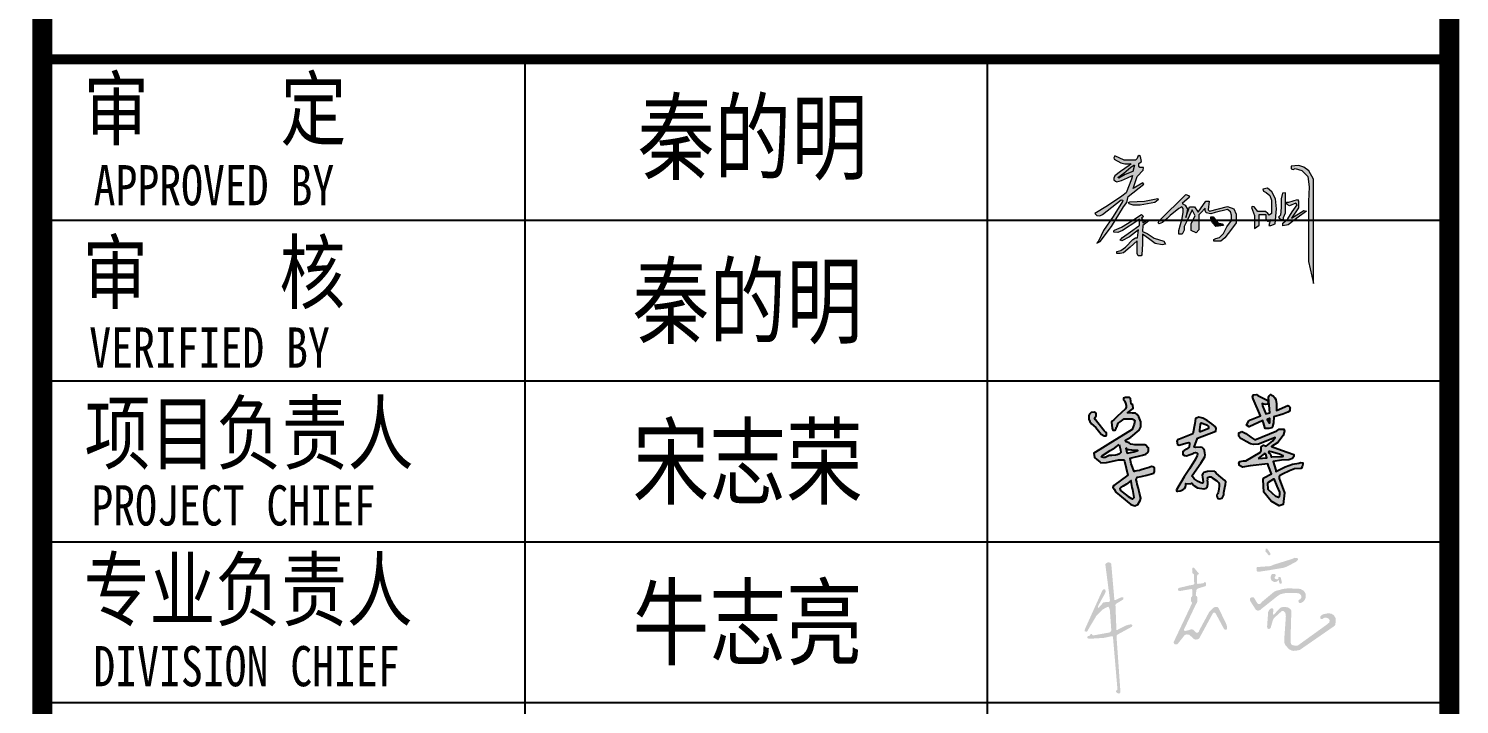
# Model space of a CAD drawing. Extents: x 1051052 to 1482120, y -981644 to -673261.
# Drawn here: x 1218039 to 1225157, y -858039 to -854675 of the extents above; entities that cross this region are included whole.
import ezdxf

# ---------------------------------------------------------------- set-up
doc = ezdxf.new("R2010")
doc.units = 0
doc.header["$LTSCALE"] = 1000
doc.header["$MEASUREMENT"] = 0
for name, color, linetype in [('Q', 7, 'Continuous'), ('TK', 142, 'Continuous'), ('填充', 8, 'Continuous')]:
    doc.layers.add(name, color=color, linetype=linetype)
doc.styles.add('HYZT1', font='', dxfattribs={"width": 0.8})
doc.styles.get('HYZT1').set_extended_font_data('SimSun')

# ---------------------------------------------------------------- blocks, each defined once
blk = doc.blocks.new('A$C05385F37')
at = {"layer": 'TK'}
for p, q in [((-8000, -26600), (-1000, -26600)), ((-1000, -26600), (-8000, -26600)), ((-8000, -26600), (-1000, -26600)), ((-8000, -26600), (-2830.4, -26600)), ((-8000, -26600), (-1000, -26600)), ((-8000, -26600), (-1000, -26600)), ((-8000, -26600), (-1000, -26600)), ((-5599.5, -26600), (-5599.5, -31400)), ((-3299.9, -26600), (-3299.9, -31400)), ((-8000, -27400), (-1000, -27400)), ((-8000, -28200), (-1000, -28200)), ((-8000, -29000), (-1000, -29000)), ((-8000, -29800), (-1000, -29800))]:
    blk.add_line(p, q, dxfattribs=at)
for points, const_width in [([(-8000, -1000), (-8000, -41000)], 100), ([(-8000, -26600), (-1000, -26600)], 50), ([(-1000, -26600), (-8000, -26600)], 50), ([(-1000, -26600), (-7944, -26600)], 50)]:
    blk.add_lwpolyline(points, dxfattribs=dict(at, const_width=const_width))
at = {"layer": 'TK', "style": 'HYZT1', "width": 0.8}
for s, height, p in [('审    定  ', 300, (-7795.8, -26996.1)), ('APPROVED BY', 200, (-7745.3, -27325.7)), ('审    核  ', 300, (-7801, -27809.8)), ('VERIFIED BY', 200, (-7767.1, -28133.9)), ('项目负责人', 300, (-7790.3, -28609)), ('PROJECT CHIEF', 200, (-7756.5, -28919.3)), ('专业负责人', 300, (-7794.5, -29388.2)), ('DIVISION CHIEF', 200, (-7746.4, -29719.4))]:
    blk.add_text(s, height=height, dxfattribs=at).set_placement(p)
blk = doc.blocks.new('dfrdede')
at = {"layer": 'TK', "linetype": 'Continuous', "lineweight": 13, "ltscale": 1.84506}
for points in [[(863.4, 231.6), (871.4, 227.2), (876.1, 226), (884, 226), (881.4, 224.2), (871.1, 217), (864.2, 211.8), (863.2, 208.7), (862.9, 206.8), (864.9, 205.4), (866.6, 204.6), (872.4, 205.9), (879.6, 209.1), (885.5, 212.1), (884.3, 207.8), (877.8, 191.3), (872.7, 187.2), (855.4, 175.8), (840.3, 166.5), (842.8, 163.9), (846.3, 163.5), (849.3, 165.3), (871.9, 183), (874, 182.5), (873.5, 180.7), (862.3, 162.9), (850.8, 145.9), (845, 134.2), (842.5, 130.9), (846.6, 133), (860.2, 150.8), (874.7, 174.4), (878.6, 179.8), (880.2, 186.9), (898.9, 201.5), (897.8, 203.2), (886.3, 196.5), (890.9, 210.8), (898.2, 218.3), (898.6, 221.6), (894.3, 221.6), (893.1, 223.2), (893.1, 226.4), (896.1, 228.7), (895, 234.9), (893.3, 235.9), (892, 235), (890.9, 232.3), (888.9, 230.4), (875.5, 230.4), (864.4, 235.6), (862.9, 233.1)], [(1078, 219.1), (1080.7, 220.6), (1088.6, 218.2), (1095.6, 210.9), (1097.4, 198.4), (1096.6, 180.8), (1096.6, 134.1), (1096.6, 109), (1102.5, 82.5), (1102.5, 141.5), (1102.5, 207.7), (1096.9, 217.7), (1091, 221.9), (1085.1, 224.2), (1080, 223.8), (1075.6, 223.4), (1075.6, 219.9)], [(917.4, 157.6), (949.3, 189.3), (952.7, 188.2), (953.9, 186), (945.2, 178.4), (948.7, 176.6), (951.6, 171.7), (949.4, 161.8), (954, 174.3), (959.7, 174.3), (964.1, 168), (973.5, 181.2), (977.5, 181.2), (976.4, 170.7), (978, 169.3), (999.6, 174.9), (1007.2, 171.9), (1009.9, 165.7), (1009.9, 155.1), (1004.3, 147.7), (996.2, 137.2), (991.6, 133.3), (983.2, 133.3), (983.2, 135.3), (985.4, 136.3), (989.7, 137.6), (994.7, 142.4), (998.5, 150.6), (1004.4, 158.1), (1004.4, 164.4), (1003.1, 168.4), (999.5, 171.1), (984.6, 167.8), (979.3, 165.9), (973.7, 167.2), (972.5, 170), (972.5, 173), (967.5, 167.1), (965, 164.8), (965, 154.5), (965, 146.9), (961.8, 143.3), (955.8, 145.9), (955.8, 154.4), (960.5, 163.8), (957.1, 170.7), (950.7, 157.1), (947.4, 150.8), (947.4, 146.3), (945.1, 141.5), (940.9, 141.5), (940.9, 145.9), (945.1, 160.6), (946.4, 168.1), (946.4, 172.6), (944.5, 174.3), (940.9, 172.4), (930.6, 163.9), (927, 160.3), (921.3, 155.7), (917.6, 154.2), (916.2, 155.4)], [(1028.3, 173.5), (1031.9, 164.2), (1031.9, 156.2), (1031.9, 151.2), (1031.9, 148.5), (1037.4, 152.4), (1037.4, 160.2), (1037.4, 165.2), (1045.6, 165.2), (1045.6, 159.6), (1047.8, 156.8), (1051.2, 159.4), (1049.2, 152), (1051.4, 152), (1056.8, 154.2), (1058.4, 172.1), (1057, 184.1), (1052.6, 192.5), (1047.4, 196.9), (1042, 195.5), (1042.6, 193.3), (1045.9, 191.6), (1050.2, 187.9), (1052.3, 182.6), (1052.3, 166.5), (1049.3, 164.4), (1047.7, 166.5), (1045.1, 168.8), (1035.7, 168.8), (1031.3, 174.3), (1029.1, 174.9)], [(1065.4, 191), (1063.9, 183.9), (1063.9, 173.7), (1062.9, 164.5), (1060.6, 161.9), (1062.6, 159.2), (1066.7, 159.2), (1066.7, 161.7), (1068.8, 167.3), (1068.8, 191.2)], [(882.3, 180.3), (900, 181.4), (915.9, 184.6), (916.3, 182.7), (912.3, 179.6), (894.7, 176.3), (886.2, 176.3), (881.6, 177.9), (880.6, 179.6)], [(882.3, 180.3), (900, 181.4), (915.9, 184.6), (916.3, 182.7), (912.3, 179.6), (894.7, 176.3), (886.2, 176.3), (881.6, 177.9), (880.6, 179.6)], [(1073, 179.9), (1083.2, 183.3), (1084.7, 181.3), (1084.7, 179.2), (1084.7, 173.3), (1076, 160.7), (1090.9, 170.1), (1094.3, 169.2), (1085.6, 163.2), (1072, 152.7), (1065.8, 151.5), (1065.8, 154.9), (1071.7, 160), (1077.1, 168.6), (1082.8, 176.8), (1081.5, 179), (1073.6, 175.6), (1071, 177.3), (1070.2, 180)], [(863.9, 146.6), (872.3, 149.9), (884.5, 157.7), (896.3, 165.4), (898.8, 162.8), (896.1, 161), (897.8, 158.6), (897.8, 155.3), (903.3, 159), (904.9, 157.6), (897.8, 152), (897.4, 144.9), (903.2, 142.4), (911.5, 136.7), (923, 133.1), (924.9, 129.8), (921.2, 128.9), (912.7, 130.6), (904.6, 136.4), (899.1, 140.6), (897.5, 141.6), (897.5, 129.9), (896.8, 116.7), (895.7, 115.6), (892.2, 115.8), (891.1, 118.3), (891.1, 133.5), (882.7, 126.1), (874.8, 119.3), (870.6, 118.5), (866.6, 118.5), (866.6, 120.8), (871.6, 122.2), (877.1, 126.1), (885.8, 135.3), (888.9, 137.3), (891.6, 137.3), (892.5, 146.9), (882, 138.3), (872.7, 133.8), (870.5, 134.5), (873.6, 137.8), (883.1, 144.3), (892.9, 151.7), (894, 152.6), (894, 159.5), (890.5, 157.3), (873.3, 146.1), (867.9, 143.5), (863.2, 143.9), (863.2, 145.8)], [(982.2, 162.4), (988, 155.1), (993.2, 154), (994.5, 151.9), (985.3, 151), (981.5, 155.3), (979.4, 160.3), (979.4, 162.4)]]:
    blk.add_hatch(color=256, dxfattribs=at).paths.add_polyline_path(points)
at = {"layer": 'TK', "linetype": 'Continuous', "lineweight": 13, "ltscale": 1.69883e-06}
blk.add_lwpolyline([(863.4, 231.6), (871.4, 227.2), (876.1, 226), (884, 226), (881.4, 224.2), (871.1, 217), (864.2, 211.8), (863.2, 208.7), (862.9, 206.8), (864.9, 205.4), (866.6, 204.6), (872.4, 205.9), (879.6, 209.1), (885.5, 212.1), (884.3, 207.8), (877.8, 191.3), (872.7, 187.2), (855.4, 175.8), (840.3, 166.5), (842.8, 163.9), (846.3, 163.5), (849.3, 165.3), (871.9, 183), (874, 182.5), (873.5, 180.7), (862.3, 162.9), (850.8, 145.9), (845, 134.2), (842.5, 130.9), (846.6, 133), (860.2, 150.8), (874.7, 174.4), (878.6, 179.8), (880.2, 186.9), (898.9, 201.5), (897.8, 203.2), (886.3, 196.5), (890.9, 210.8), (898.2, 218.3), (898.6, 221.6), (894.3, 221.6), (893.1, 223.2), (893.1, 226.4), (896.1, 228.7), (895, 234.9), (893.3, 235.9), (892, 235), (890.9, 232.3), (888.9, 230.4), (875.5, 230.4), (864.4, 235.6), (862.9, 233.1), (863.4, 231.6)], dxfattribs=at)
at = {"layer": 'TK', "linetype": 'Continuous', "lineweight": 13, "ltscale": 0.439212}
blk.add_lwpolyline([(888, 224.4), (885.8, 216.9), (876.5, 213.2), (868.9, 208.9), (867.8, 209.8), (874.9, 215), (883.3, 222.2), (886.9, 224.5)], dxfattribs=at)
at = {"layer": 'TK', "linetype": 'Continuous', "lineweight": 13, "ltscale": 0.075311}
blk.add_lwpolyline([(886.9, 224.5), (888, 224.4)], dxfattribs=at)
at = {"layer": 'TK', "linetype": 'Continuous', "lineweight": 13, "ltscale": 0.409809}
blk.add_lwpolyline([(1078, 219.1), (1080.7, 220.6), (1088.6, 218.2), (1095.6, 210.9), (1097.4, 198.4), (1096.6, 180.8), (1096.6, 134.1), (1096.6, 109), (1102.5, 82.5), (1102.5, 141.5), (1102.5, 207.7), (1096.9, 217.7), (1091, 221.9), (1085.1, 224.2), (1080, 223.8), (1075.6, 223.4), (1075.6, 219.9), (1078, 219.1)], dxfattribs=at)
at = {"layer": 'TK', "linetype": 'Continuous', "lineweight": 13, "ltscale": 0.247549}
blk.add_lwpolyline([(917.4, 157.6), (949.3, 189.3), (952.7, 188.2), (953.9, 186), (945.2, 178.4), (948.7, 176.6), (951.6, 171.7), (949.4, 161.8), (954, 174.3), (959.7, 174.3), (964.1, 168), (973.5, 181.2), (977.5, 181.2), (976.4, 170.7), (978, 169.3), (999.6, 174.9), (1007.2, 171.9), (1009.9, 165.7), (1009.9, 155.1), (1004.3, 147.7), (996.2, 137.2), (991.6, 133.3), (983.2, 133.3), (983.2, 135.3), (985.4, 136.3), (989.7, 137.6), (994.7, 142.4), (998.5, 150.6), (1004.4, 158.1), (1004.4, 164.4), (1003.1, 168.4), (999.5, 171.1), (984.6, 167.8), (979.3, 165.9), (973.7, 167.2), (972.5, 170), (972.5, 173), (967.5, 167.1), (965, 164.8), (965, 154.5), (965, 146.9), (961.8, 143.3), (955.8, 145.9), (955.8, 154.4), (960.5, 163.8), (957.1, 170.7), (950.7, 157.1), (947.4, 150.8), (947.4, 146.3), (945.1, 141.5), (940.9, 141.5), (940.9, 145.9), (945.1, 160.6), (946.4, 168.1), (946.4, 172.6), (944.5, 174.3), (940.9, 172.4), (930.6, 163.9), (927, 160.3), (921.3, 155.7), (917.6, 154.2), (916.2, 155.4), (917.4, 157.6)], dxfattribs=at)
at = {"layer": 'TK', "linetype": 'Continuous', "lineweight": 13, "ltscale": 1.365351}
blk.add_lwpolyline([(1028.3, 173.5), (1031.9, 164.2), (1031.9, 156.2), (1031.9, 151.2), (1031.9, 148.5), (1037.4, 152.4), (1037.4, 160.2), (1037.4, 165.2), (1045.6, 165.2), (1045.6, 159.6), (1047.8, 156.8), (1051.2, 159.4), (1049.2, 152), (1051.4, 152), (1056.8, 154.2), (1058.4, 172.1), (1057, 184.1), (1052.6, 192.5), (1047.4, 196.9), (1042, 195.5), (1042.6, 193.3), (1045.9, 191.6), (1050.2, 187.9), (1052.3, 182.6), (1052.3, 166.5), (1049.3, 164.4), (1047.7, 166.5), (1045.1, 168.8), (1035.7, 168.8), (1031.3, 174.3), (1029.1, 174.9), (1028.3, 173.5)], dxfattribs=at)
at = {"layer": 'TK', "linetype": 'Continuous', "lineweight": 13, "ltscale": 0.421405}
blk.add_lwpolyline([(1065.4, 191), (1063.9, 183.9), (1063.9, 173.7), (1062.9, 164.5), (1060.6, 161.9), (1062.6, 159.2), (1066.7, 159.2), (1066.7, 161.7), (1068.8, 167.3), (1068.8, 191.2), (1065.4, 191)], dxfattribs=at)
at = {"layer": 'TK', "linetype": 'Continuous', "lineweight": 13, "ltscale": 0.256276}
blk.add_lwpolyline([(882.3, 180.3), (900, 181.4), (915.9, 184.6), (916.3, 182.7), (912.3, 179.6), (894.7, 176.3), (886.2, 176.3), (881.6, 177.9), (880.6, 179.6), (882.3, 180.3)], dxfattribs=at)
at = {"layer": 'TK', "linetype": 'Continuous', "lineweight": 13, "ltscale": 1.170568}
blk.add_lwpolyline([(1073, 179.9), (1083.2, 183.3), (1084.7, 181.3), (1084.7, 179.2), (1084.7, 173.3), (1076, 160.7), (1090.9, 170.1), (1094.3, 169.2), (1085.6, 163.2), (1072, 152.7), (1065.8, 151.5), (1065.8, 154.9), (1071.7, 160), (1077.1, 168.6), (1082.8, 176.8), (1081.5, 179), (1073.6, 175.6), (1071, 177.3), (1070.2, 180), (1073, 179.9)], dxfattribs=at)
at = {"layer": 'TK', "linetype": 'Continuous', "lineweight": 13, "ltscale": 0.235698}
blk.add_lwpolyline([(863.9, 146.6), (872.3, 149.9), (884.5, 157.7), (896.3, 165.4), (898.8, 162.8), (896.1, 161), (897.8, 158.6), (897.8, 155.3), (903.3, 159), (904.9, 157.6), (897.8, 152), (897.4, 144.9), (903.2, 142.4), (911.5, 136.7), (923, 133.1), (924.9, 129.8), (921.2, 128.9), (912.7, 130.6), (904.6, 136.4), (899.1, 140.6), (897.5, 141.6), (897.5, 129.9), (896.8, 116.7), (895.7, 115.6), (892.2, 115.8), (891.1, 118.3), (891.1, 133.5), (882.7, 126.1), (874.8, 119.3), (870.6, 118.5), (866.6, 118.5), (866.6, 120.8), (871.6, 122.2), (877.1, 126.1), (885.8, 135.3), (888.9, 137.3), (891.6, 137.3), (892.5, 146.9), (882, 138.3), (872.7, 133.8), (870.5, 134.5), (873.6, 137.8), (883.1, 144.3), (892.9, 151.7), (894, 152.6), (894, 159.5), (890.5, 157.3), (873.3, 146.1), (867.9, 143.5), (863.2, 143.9), (863.2, 145.8), (863.9, 146.6)], dxfattribs=at)
at = {"layer": 'TK', "linetype": 'Continuous', "lineweight": 13, "ltscale": 0.101087}
blk.add_lwpolyline([(982.2, 162.4), (988, 155.1), (993.2, 154), (994.5, 151.9), (985.3, 151), (981.5, 155.3), (979.4, 160.3), (979.4, 162.4), (982.2, 162.4)], dxfattribs=at)
blk = doc.blocks.new('A2K')
at = {"true_color": 0xffffff}
h = blk.add_hatch(color=7, dxfattribs=at)
h.dxf.hatch_style = 1
h.paths.add_polyline_path([(56639.9, 13607.1), (56634.5, 13614.3), (56643, 13626.1), (56643, 13640.2), (56638.5, 13643.3), (56632.5, 13645.2), (56618.2, 13643.3), (56609.2, 13635.2), (56606.8, 13627.9), (56607, 13609.2), (56611.7, 13598.7), (56619.8, 13587), (56640.4, 13569), (56661.4, 13543.5), (56668.4, 13535), (56682.4, 13526.6), (56691.9, 13527.2), (56693.9, 13532.2), (56693.9, 13537.7), (56693.9, 13542.1), (56690.3, 13544.1), (56682.4, 13551.1), (56651.1, 13592.4)])
h.paths.add_polyline_path([(56854.9, 13621.9), (56847.3, 13633.8), (56837.9, 13639.7), (56822.7, 13639.7), (56798.9, 13642.1), (56827.5, 13663.3), (56826, 13680.5), (56817.8, 13686.5), (56815.6, 13699.9), (56814.1, 13711.9), (56808.8, 13717.9), (56789.4, 13717.1), (56778.9, 13714.1), (56778.2, 13705.9), (56783.4, 13701.4), (56788.7, 13690.2), (56791.6, 13677.5), (56791.6, 13670), (56789.4, 13661.8), (56785.7, 13657.3), (56770, 13643.9), (56746, 13620.7), (56730.4, 13606.5), (56722.9, 13599.1), (56718.4, 13595.3), (56722.1, 13564.7), (56725.1, 13555.7), (56728.8, 13554.5), (56735.6, 13555.8), (56738.4, 13556.7), (56741.7, 13563.1), (56741.7, 13568), (56746.7, 13575.5), (56753, 13590), (56763, 13597.4), (56774.7, 13605.9), (56781.9, 13610.7), (56793.1, 13610.7), (56807.6, 13610.7), (56815.8, 13610.7), (56822.1, 13610.7), (56832.4, 13606.1), (56834.7, 13602.6), (56831.2, 13584.8), (56821.7, 13558.7), (56700.1, 13483.4), (56661.4, 13459.4), (56631.4, 13440.8), (56635, 13418.7), (56646.4, 13409), (56660.9, 13396.7), (56666.3, 13392.1), (56694, 13393.5), (56732.4, 13402.1), (56753.8, 13406.9), (56775.9, 13406.9), (56780.5, 13406.9), (56784.3, 13400.4), (56792.1, 13365.2), (56799.7, 13330.7), (56730.7, 13279.8), (56726.4, 13271.4), (56731.9, 13261.1), (56740, 13246.1), (56815, 13184.7), (56835.4, 13178.1), (56849.7, 13185.2), (56862.4, 13204.5), (56865.7, 13215.9), (56859, 13241.7), (56853, 13265.2), (56847.5, 13286.4), (56844.4, 13298.5), (56841.8, 13308.6), (56843.5, 13316.2), (56847.3, 13320.4), (56867.4, 13324.3), (56895.2, 13331.5), (56917.9, 13337.1), (56929.8, 13340.5), (56933.7, 13349.5), (56933.3, 13361.9), (56933.3, 13367.4), (56931.1, 13370), (56924.7, 13372.1), (56917.9, 13373.8), (56905.9, 13370), (56884.1, 13363.2), (56867.4, 13357.2), (56858.4, 13354.2), (56846, 13352.5), (56836.2, 13350.3), (56833.6, 13349.9), (56831.1, 13349.5), (56817.8, 13387.1), (56812.2, 13416.3), (56872.9, 13430.5), (56890.4, 13435.5), (56899.8, 13444.3), (56903.5, 13451), (56903.5, 13462.4), (56902.5, 13467.4), (56897.1, 13472.5), (56891.1, 13479.5), (56884.7, 13481.5), (56865.2, 13482.2), (56835, 13482.9), (56815.3, 13485.5), (56806.8, 13492.5), (56791.7, 13497.3), (56788.6, 13505.7), (56815.9, 13519.9), (56856.2, 13554.5), (56865.9, 13572.3), (56864.3, 13596.5)])
h.paths.add_polyline_path([(56791.1, 13466.5), (56799.3, 13458), (56806.3, 13457), (56820.1, 13455), (56850.7, 13454), (56830.4, 13446.5), (56797.6, 13440.7), (56795.3, 13444.2)], flags=16)
h.paths.add_polyline_path([(56756.9, 13483.7), (56758.6, 13476.6), (56763.1, 13457.5), (56765.3, 13443.3), (56759.5, 13438), (56747.5, 13432.7), (56738.7, 13430.4), (56720.9, 13429.1), (56707.6, 13429.8), (56687.2, 13419.4), (56677.4, 13418.5), (56671.6, 13421.1), (56669, 13424.2), (56672.1, 13427.8), (56678.7, 13431.8), (56712, 13453.5), (56735.1, 13466.8)], flags=16)
h.paths.add_polyline_path([(56816.5, 13304.1), (56817.8, 13302), (56819.2, 13289), (56822.6, 13269.2), (56826, 13259), (56831.5, 13220.1), (56827, 13215.3), (56824.8, 13212.9), (56818.5, 13214.6), (56802.1, 13224.8), (56772.7, 13247.4), (56763.9, 13255.6), (56760.4, 13264.5), (56765.2, 13269.2), (56777.5, 13276.1), (56793.2, 13287)], flags=16)
h = blk.add_hatch(color=7, dxfattribs=at)
h.dxf.hatch_style = 1
h.paths.add_polyline_path([(57605, 13649.8), (57606.3, 13652.5), (57605.6, 13662.3), (57607.6, 13668.2), (57603.7, 13674.1), (57596.4, 13677.4), (57539.3, 13653.8), (57539.9, 13668.9), (57539.3, 13685.9), (57537.3, 13707), (57531.4, 13716.8), (57523.5, 13725.4), (57515, 13729.9), (57509.7, 13731.9), (57503.8, 13726.7), (57499.9, 13717.5), (57506.4, 13641.9), (57487.4, 13636), (57471, 13676.8), (57469.1, 13687.7), (57477.5, 13685.3), (57486.1, 13683.3), (57494.6, 13685.3), (57499.2, 13689.9), (57497.2, 13702.4), (57448, 13727.3), (57440.7, 13732.6), (57426.3, 13731.3), (57420.4, 13722.1), (57424, 13710.6), (57459.8, 13626.2), (57409.9, 13607.1), (57400.7, 13599.3), (57395.4, 13588.1), (57390.8, 13579.6), (57403.3, 13571), (57472.3, 13602.5), (57472.9, 13599.9), (57474.8, 13591.4), (57482.5, 13568.2), (57484.1, 13563.8), (57501.8, 13563.8), (57516.3, 13566.4), (57520.9, 13573), (57525.5, 13591.4), (57526.1, 13620.9), (57572.1, 13634.7), (57595.8, 13643.9)])
h.paths.add_polyline_path([(57506, 13615.4), (57505.6, 13589.7), (57493.2, 13610.5)], flags=16)
h = blk.add_hatch(color=7, dxfattribs=at)
h.dxf.hatch_style = 1
h.paths.add_polyline_path([(57183.5, 13442.4), (57181.2, 13453.3), (57176, 13464.1), (57170.9, 13468.7), (57163.5, 13469.9), (57138.3, 13469.3), (57130.4, 13471), (57146.2, 13514.8), (57237.5, 13550), (57240.7, 13563.4), (57236.2, 13572.4), (57218.1, 13586), (57194.7, 13604), (57173.9, 13614.8), (57154, 13619.4), (57136.8, 13613), (57134.1, 13587.8), (57123.3, 13536.3), (57057.9, 13510.7), (57048.1, 13506.2), (57045.9, 13504), (57045, 13500.5), (57045.5, 13494.7), (57046.5, 13485.7), (57054.3, 13480.7), (57095.4, 13491.7), (57104.2, 13493.9), (57106.8, 13492.8), (57106.4, 13488.1), (57105.7, 13470.1), (57092.5, 13461.3), (57081.1, 13454.7), (57073.8, 13448.1), (57073.4, 13443.7), (57073.4, 13434.2), (57082.6, 13429.1), (57092.1, 13427.6), (57110.8, 13433.8), (57125.1, 13439.7), (57130.6, 13441.9), (57137.6, 13443.7), (57143.1, 13441.9), (57145.6, 13441.2), (57147.8, 13438.6), (57147.5, 13436), (57144.9, 13428.7), (57136.5, 13410.4), (57107.1, 13362.4), (57080, 13322.4), (57043.3, 13258.1), (57042.8, 13253.8), (57046.4, 13252), (57049.9, 13252), (57060.8, 13253.6), (57074.3, 13258.9), (57082.1, 13265.5), (57086.9, 13273.8), (57088.5, 13281.7), (57089.2, 13287.3), (57089.1, 13289.1), (57113.8, 13288.6), (57119, 13291.9), (57129.4, 13279.5), (57147.6, 13267.8), (57178.1, 13262.7), (57189.8, 13265.9), (57195, 13270.4), (57198.2, 13286), (57197.6, 13296.4), (57196.3, 13304.8), (57198.2, 13312), (57196.3, 13318.5), (57200.8, 13321.7), (57206.7, 13322.4), (57213.8, 13322.4), (57219.6, 13317.2), (57243.5, 13302.4), (57252.1, 13294.4), (57255.5, 13288.7), (57254.4, 13276.7), (57253.8, 13263), (57252.1, 13252.1), (57249.8, 13244.7), (57248.1, 13240.1), (57245.2, 13236.1), (57242.9, 13229.8), (57244.6, 13221.8), (57248.7, 13215.5), (57256.7, 13212.7), (57269.8, 13216.1), (57277.8, 13233.3), (57277.8, 13244.7), (57283.5, 13269.3), (57287, 13285.3), (57287.5, 13297.8), (57283.5, 13304.7), (57272.7, 13312.1), (57253.2, 13329.3), (57239.5, 13341.3), (57234.4, 13348.1), (57229.2, 13350.4), (57196.6, 13349.3), (57178.3, 13343.6), (57173.2, 13339), (57170.9, 13331.6), (57172, 13321.8), (57173.8, 13310.4), (57174.9, 13297.8), (57173.2, 13291.5), (57170.3, 13291), (57163.5, 13292.7), (57150.9, 13299), (57130.3, 13313.3), (57122.3, 13324.7), (57120.6, 13328.7), (57162.9, 13391), (57183.5, 13421.9), (57184.6, 13432.1)])
h.paths.add_polyline_path([(57157.1, 13546.9), (57156.6, 13557.3), (57159.7, 13583.5), (57162, 13588.9), (57166.3, 13589.3), (57170.9, 13588.1), (57197.2, 13577.6), (57200.9, 13575), (57203.3, 13570.1), (57202.7, 13564.4)], flags=16)
h = blk.add_hatch(color=7, dxfattribs=at)
h.dxf.hatch_style = 1
h.paths.add_polyline_path([(57572.5, 13527.8), (57580.5, 13549.4), (57576, 13559.9), (57553.9, 13560.9), (57541.3, 13552.4), (57432.3, 13507.7), (57427.2, 13510.2), (57413.2, 13520.8), (57386.8, 13538.9), (57367.4, 13548.1), (57363.3, 13545.4), (57352.2, 13541.4), (57353.2, 13525.2), (57357.2, 13519.2), (57366.3, 13512.1), (57389.6, 13498.9), (57410.8, 13487.8), (57425.9, 13483.8), (57451.2, 13485.8), (57488.6, 13501), (57534.1, 13518.1), (57522, 13502), (57488.6, 13474.7), (57484.6, 13476.7), (57475.5, 13479.8), (57463.3, 13472.7), (57464.3, 13460.6), (57463.3, 13452.5), (57460.3, 13446.4), (57387.5, 13402), (57375.4, 13402), (57357.2, 13398.9), (57353.2, 13390.9), (57356.2, 13379.7), (57371.4, 13371.7), (57408.8, 13377.7), (57496.7, 13387.8), (57500.7, 13376.7), (57515.9, 13338.3), (57477.5, 13318.1), (57474.4, 13309), (57476.5, 13246.4), (57513.9, 13201.9), (57553.3, 13178.7), (57572.5, 13185.8), (57580.4, 13244), (57558.6, 13300.6), (57553.8, 13314.2), (57553.8, 13323.9), (57555.4, 13327.9), (57569.8, 13336.7), (57604.4, 13352), (57630.2, 13362.4), (57663.1, 13364.9), (57667.1, 13372.9), (57671.2, 13385.8), (57670.4, 13392.2), (57661.5, 13393.8), (57651.9, 13390.6), (57619.7, 13385.8), (57582.7, 13372.1), (57536.9, 13349.6), (57536.9, 13356.8), (57523.2, 13399.4), (57565, 13405.8), (57602, 13406.7), (57619.7, 13414.7), (57626.9, 13423.5), (57626.9, 13434), (57565, 13455.7), (57514.7, 13473), (57546.9, 13494.1)])
h.paths.add_polyline_path([(57554.9, 13435), (57564.7, 13431.2), (57572.7, 13428.1), (57572.7, 13425), (57568.3, 13424.7), (57516.7, 13421.6), (57513.5, 13421.6), (57510.6, 13436.2), (57506, 13440.8), (57501.9, 13443.1), (57499.8, 13446.2), (57501.4, 13448.7), (57507, 13448.7), (57513.8, 13446.8)], flags=16)
h.paths.add_polyline_path([(57487, 13435.9), (57492.2, 13418), (57448.3, 13413.6), (57472.8, 13432.6), (57478.3, 13437.3), (57483.8, 13438.4)], flags=16)
h.paths.add_polyline_path([(57526.2, 13312.8), (57541.7, 13276.6), (57554.4, 13247.1), (57554.9, 13236.6), (57553.1, 13223.1), (57550.3, 13220.4), (57536.5, 13225.3), (57518.4, 13242), (57498.3, 13260.4), (57496.4, 13293.2), (57500.6, 13295.9)], flags=16)
h = blk.add_hatch(color=7, dxfattribs=at)
h.set_gradient(color1=(255, 255, 255), tint=0.48)
h.paths.add_polyline_path([(57498.7, 12650.7), (57493.3, 12577.6), (57494.4, 12570.4), (57497.1, 12567.4), (57502.4, 12565.5), (57508.3, 12568), (57510.9, 12571.1), (57522.2, 12610.6), (57527.2, 12618.9), (57536.5, 12628), (57566, 12654.4), (57570.7, 12655.7), (57575.7, 12654.2), (57578.7, 12651.2), (57583.9, 12646), (57585, 12641.6), (57586.7, 12628.9), (57578.3, 12510.3), (57579.1, 12496.7), (57585.4, 12483.7), (57594.5, 12473.7), (57601.5, 12465.9), (57613.5, 12459), (57622.8, 12456.7), (57636.5, 12457.4), (57656.2, 12461.4), (57829.4, 12581.4), (57833.1, 12588.2), (57833.8, 12598.5), (57834.5, 12608.7), (57835.1, 12617.1), (57832.2, 12622.5), (57827.9, 12630.5), (57820.9, 12637.3), (57812.8, 12641.5), (57802.5, 12643.3), (57790.1, 12642.6), (57771.8, 12638.9), (57764.8, 12634), (57760.2, 12630.7), (57757.6, 12625.1), (57758.3, 12618.6), (57761.1, 12615.5), (57767.6, 12614.6), (57771.6, 12617.4), (57776.5, 12620.8), (57781, 12621.4), (57786.6, 12622.1), (57795, 12619.7), (57801.3, 12615.3), (57804.8, 12609.2), (57803.9, 12604.6), (57802.6, 12598.2), (57794.3, 12590.3), (57647.6, 12484.5), (57641.4, 12482.1), (57633.6, 12482.1), (57622.4, 12484.8), (57616.7, 12486.2), (57612.6, 12491.2), (57610.9, 12497.5), (57610.5, 12507.4), (57610.1, 12518.9), (57613.9, 12652.5), (57612.9, 12659.4), (57608.5, 12665.3), (57602.3, 12669.5), (57596.2, 12673.6), (57588.1, 12674.3), (57583.4, 12674.7), (57565.9, 12674.1), (57558.7, 12670.7), (57533.3, 12644), (57530.2, 12640.1), (57528.3, 12637.9), (57526, 12637.3), (57524, 12637.9), (57522.7, 12640.2), (57523.8, 12654.8), (57524.2, 12664.6), (57522.9, 12666.7), (57518.8, 12668.7), (57514.2, 12668.6), (57510.1, 12666.7), (57507.1, 12663.5), (57504.1, 12660.2)])
h.paths.add_polyline_path([(57547.7, 12758), (57537, 12755.6), (57528.6, 12751.3), (57519.7, 12743.9), (57468.2, 12700.9), (57464.6, 12696.5), (57461.1, 12692.2), (57457.1, 12690.4), (57452.7, 12690.1), (57448.5, 12689.9), (57445.8, 12693.5), (57443.3, 12696.1), (57439.3, 12702.6), (57429.5, 12718.7), (57426.1, 12723.2), (57418.9, 12723.2), (57415.6, 12722.9), (57411.9, 12721.2), (57409, 12718.2), (57407.8, 12714.1), (57407.7, 12709.9), (57409.9, 12703.9), (57435.5, 12664), (57439.4, 12659.9), (57444.5, 12657.4), (57450.9, 12657.3), (57456, 12659), (57460.1, 12660.3), (57464.2, 12665), (57547.6, 12731.3), (57555.8, 12736.3), (57562.9, 12739.6), (57572.1, 12741.7), (57580.7, 12743.6), (57586.2, 12744.8), (57595.2, 12744.8), (57625.7, 12744.5), (57640.4, 12744.4), (57650.4, 12743.1), (57655.5, 12740.5), (57659, 12737.7), (57662.9, 12730.9), (57663.2, 12726), (57663, 12720.5), (57661.2, 12717.6), (57658.9, 12714), (57653.6, 12712), (57650.9, 12709.6), (57649.3, 12705.9), (57649.6, 12702.4), (57649.8, 12699.7), (57651.6, 12697.3), (57654.4, 12695.7), (57660.3, 12695.5), (57665.5, 12696.8), (57671, 12700), (57677.5, 12706.3), (57683.2, 12715.6), (57685.5, 12725.4), (57686.1, 12735.3), (57683.6, 12743.2), (57676.2, 12755.2), (57659.9, 12764.5), (57645.7, 12766.4), (57595.9, 12767.7), (57574.2, 12765.1)])
h.paths.add_polyline_path([(57517.8, 12838.4), (57512.5, 12831.8), (57511.4, 12823.3), (57511.3, 12818.5), (57513.5, 12810.5), (57517.6, 12805.3), (57523.6, 12801.6), (57529.4, 12799.9), (57533.6, 12799.8), (57539.3, 12801.3), (57543.4, 12802.3), (57545.8, 12804.8), (57547.5, 12806.5), (57549.3, 12807.8), (57551.2, 12808.3), (57552, 12807.5), (57552.4, 12805.9), (57553.3, 12799.8), (57553.7, 12796.3), (57555.2, 12793.3), (57556.8, 12791.8), (57559.5, 12790.9), (57562.9, 12791.3), (57564.9, 12792.3), (57566.2, 12794.5), (57566.7, 12798.6), (57566.3, 12801.2), (57561.2, 12821.8), (57560.2, 12823.3), (57558.2, 12823.9), (57556.3, 12824.3), (57554.2, 12824.1), (57551.9, 12823.8), (57550.4, 12822.7), (57549.7, 12821.7), (57549.5, 12820.1), (57548.7, 12815.5), (57548.1, 12814.2), (57546.4, 12813.5), (57545, 12812.9), (57541.5, 12812.8), (57539.2, 12813.5), (57535.3, 12814.7), (57533.2, 12816.9), (57531, 12819.2), (57530.5, 12821.9), (57531.5, 12824.1), (57533.7, 12826.8), (57535.6, 12830), (57535.8, 12833), (57535.2, 12836.1), (57533.6, 12837.9), (57531.8, 12839.2), (57529.4, 12839.8), (57526.1, 12839.6), (57522.6, 12839.4)])
h.paths.add_polyline_path([(57526.9, 12885.8), (57517.4, 12881.1), (57506.1, 12878.2), (57494.1, 12877.4), (57447.6, 12874.1), (57443.5, 12873.7), (57441.4, 12871.6), (57440.4, 12867.6), (57441, 12860.5), (57441.5, 12855.5), (57443.5, 12852.3), (57445.1, 12851.6), (57448.7, 12851.1), (57454.1, 12850.7), (57503.9, 12858.1), (57522.6, 12861.3), (57555.7, 12866.9), (57573.4, 12869.9), (57591.5, 12875.8), (57637.4, 12900.3), (57643.2, 12905.3), (57647, 12910.7), (57646.8, 12914.8), (57644.6, 12917.5), (57640.5, 12919.2), (57634.6, 12919.6), (57631, 12919.8), (57626.2, 12918.1), (57621.4, 12915.4)])
h.paths.add_polyline_path([(57485.9, 12964.4), (57485.4, 12955.5), (57485.2, 12952.5), (57487, 12949.1), (57490.4, 12946.4), (57498.3, 12935.6), (57500.1, 12933.1), (57505, 12932.3), (57507.9, 12933.6), (57509.7, 12935.7), (57510.1, 12938.8), (57509.4, 12942.7), (57494, 12964.5), (57492.8, 12965.6), (57490.2, 12966), (57487.6, 12965.5)])
h.paths.add_polyline_path([(57120.4, 12863.9), (57121.1, 12846.5), (57122.3, 12843.4), (57123.1, 12841.2), (57126.8, 12839.7), (57128.8, 12837.2), (57130.8, 12790.4), (57129.8, 12788.6), (57127.9, 12787.4), (57125.2, 12785.9), (57119.7, 12784.6), (57114.9, 12783.6), (57110.1, 12783.3), (57055.3, 12770), (57052.5, 12768.1), (57050.4, 12765.4), (57049.8, 12762.1), (57050.2, 12759.2), (57051.5, 12756.9), (57054, 12755.9), (57057.3, 12755.4), (57060.1, 12755), (57063.4, 12755.2), (57115.9, 12764.4), (57118.2, 12763.9), (57120.3, 12762.4), (57121.1, 12759.6), (57120.9, 12755.6), (57121.1, 12730.4), (57119.7, 12727.4), (57116.6, 12725), (57114.7, 12721.4), (57114.6, 12714.7), (57114.5, 12707), (57115.9, 12702.4), (57119, 12697.2), (57119.2, 12694.4), (57119.4, 12692.1), (57117.6, 12689), (57029.2, 12502.4), (57028.7, 12497.8), (57030, 12493.1), (57033.5, 12489.7), (57037.3, 12488.6), (57043.3, 12488.7), (57047.7, 12490.4), (57050.4, 12493.8), (57081.3, 12532.8), (57084.5, 12535.9), (57088.6, 12537.3), (57092.3, 12538.5), (57097.3, 12538.1), (57102.7, 12537.7), (57107.6, 12536.2), (57110.7, 12532.6), (57115.6, 12528.3), (57127.2, 12517.9), (57129.2, 12516.1), (57134.1, 12513.6), (57138.4, 12513.1), (57143.3, 12513.4), (57146.4, 12513.7), (57150.7, 12515.9), (57154.2, 12517.7), (57156.7, 12520.6), (57159.6, 12526.1), (57164.8, 12535.8), (57223.1, 12643), (57226.2, 12646.2), (57229.3, 12647.6), (57232.7, 12647), (57235.5, 12645), (57238.3, 12641.4), (57278.2, 12566.8), (57282, 12562.9), (57285.6, 12561.4), (57289.2, 12561.4), (57291.9, 12563.1), (57293.5, 12566), (57294.2, 12571.1), (57293.4, 12576.9), (57292.4, 12584.3), (57289.2, 12592.2), (57251.2, 12671.1), (57246.3, 12675), (57241.2, 12675.4), (57235.6, 12674.6), (57229.8, 12673.7), (57225.7, 12670.4), (57223.1, 12668.5), (57217.7, 12663.4), (57206.4, 12652.2), (57156.4, 12559.9), (57154.3, 12553.4), (57152.1, 12550.5), (57150.3, 12548.1), (57147.6, 12547.3), (57145, 12546.5), (57142.8, 12547.2), (57140, 12548), (57131.4, 12556.9), (57127.1, 12561.2), (57123.7, 12562.8), (57118.3, 12563.6), (57113, 12563.1), (57108, 12561.4), (57103, 12559.7), (57089.4, 12556.7), (57085.3, 12555.8), (57082, 12557.1), (57079.9, 12560.3), (57080.4, 12564.8), (57083, 12569.5), (57137.4, 12684.9), (57141.3, 12691.3), (57144, 12695.6), (57146.2, 12703.2), (57146, 12713.1), (57145.9, 12718.7), (57145.8, 12722.1), (57145.4, 12724.9), (57144.5, 12727), (57142.3, 12728.9), (57140.5, 12730.5), (57139.1, 12731.6), (57138.3, 12733.7), (57141.7, 12759.6), (57142.8, 12762.1), (57146.1, 12765.4), (57149.9, 12767.4), (57179.2, 12776.4), (57185.6, 12778.3), (57188.5, 12780.6), (57190.1, 12783.2), (57190, 12787), (57189.9, 12791.3), (57188.9, 12794.4), (57186.4, 12797.7), (57184.8, 12799.9), (57182.6, 12799.5), (57181.1, 12797.9), (57179.4, 12796.1), (57177.6, 12794.2), (57175.6, 12793.7), (57170, 12792.5), (57149.4, 12790.1), (57146.5, 12790.5), (57145.2, 12791.8), (57144.6, 12793.8), (57144.4, 12797.5), (57145.4, 12832.5), (57146.9, 12835.1), (57149, 12836.5), (57151.9, 12837.1), (57153.8, 12838.7), (57153.8, 12840.2), (57153.1, 12842.7), (57151.3, 12844.2), (57130.5, 12869.4), (57128.2, 12870.4), (57124.8, 12870.7), (57122.6, 12869.9), (57121, 12868.2)])
h.paths.add_polyline_path([(56688.4, 12887.1), (56710.7, 12715.2), (56711.1, 12708.7), (56710.5, 12705.2), (56708.9, 12701.7), (56706.2, 12700.6), (56697.7, 12699.9), (56680.6, 12698.3), (56676.9, 12696.6), (56675.1, 12694.6), (56672.5, 12690.6), (56656.3, 12672.4), (56654.1, 12671.6), (56652.3, 12671.8), (56651.4, 12672.7), (56651.2, 12674.7), (56651.9, 12679.1), (56686.8, 12742.2), (56689.4, 12750.6), (56689.4, 12755.6), (56687.9, 12760.5), (56685.3, 12762.9), (56681.5, 12762.8), (56678.6, 12762.3), (56675.9, 12760.3), (56673.8, 12757.6), (56672.4, 12754.6), (56587.8, 12566.7), (56585.4, 12559.7), (56585.4, 12555.6), (56587.5, 12553.8), (56590.5, 12553), (56593.3, 12552.3), (56596.4, 12552.9), (56600.5, 12556.4), (56603.3, 12562.8), (56644.3, 12631.9), (56676.8, 12663.6), (56698.9, 12675.4), (56702.3, 12676), (56704.2, 12675), (56706.4, 12672.6), (56708.6, 12668.1), (56711.3, 12657), (56712, 12645.9), (56718, 12561.8), (56717.8, 12556.9), (56715.8, 12554.2), (56713.6, 12551), (56708.5, 12548), (56629.2, 12533.6), (56625.9, 12533.9), (56623.5, 12535.8), (56622.5, 12537.9), (56621.4, 12540.2), (56620.1, 12540.8), (56617.7, 12540.9), (56615.7, 12540.3), (56614, 12538.4), (56613.3, 12536.6), (56611.2, 12533.7), (56608.3, 12531.4), (56604.5, 12530.4), (56600.8, 12529.4), (56599, 12527.4), (56598.5, 12525), (56599.3, 12522.5), (56600.1, 12520.1), (56602.8, 12518.5), (56606.8, 12517.1), (56611.3, 12516.9), (56681.7, 12521.4), (56717.8, 12529.2), (56721.9, 12529.5), (56724, 12528.6), (56726.5, 12526.2), (56726.8, 12522.1), (56727.1, 12517.6), (56748.7, 12265.8), (56747.8, 12261.7), (56745.9, 12260.8), (56744.1, 12260.1), (56742, 12259.2), (56740.6, 12256.9), (56741.1, 12254.6), (56742.7, 12251.8), (56744.3, 12249.1), (56749.3, 12246.1), (56752.7, 12244.4), (56756.8, 12244.6), (56759.7, 12244.7), (56761.4, 12246.3), (56763.7, 12251.4), (56744, 12530.2), (56744.6, 12533.2), (56747.8, 12536.4), (56755.5, 12541.4), (56818.6, 12575.8), (56822.2, 12580), (56823, 12583.6), (56821.8, 12586.4), (56818.9, 12587.5), (56816, 12588.6), (56809.5, 12587.8), (56803.8, 12586.3), (56798.6, 12584.9), (56793.4, 12583.6), (56752, 12563.4), (56748.8, 12560.1), (56745.8, 12559.7), (56743.5, 12561.4), (56743.4, 12565.8), (56738.9, 12682.8), (56739.3, 12688.2), (56740.3, 12689.8), (56743.8, 12692), (56773.7, 12710.2), (56777, 12713.2), (56778.7, 12717), (56778.7, 12721.4), (56777.1, 12723.2), (56774.9, 12723.7), (56770.2, 12723.4), (56765.6, 12721.9), (56761.4, 12720.5), (56738.8, 12709.3), (56736.5, 12708.9), (56734.4, 12709.6), (56733.5, 12711.2), (56733.1, 12715.2), (56718, 12889.1), (56716.3, 12892.2), (56714.7, 12893.5), (56711.6, 12896), (56708, 12896.7), (56705.3, 12897.3), (56702.4, 12897.2), (56700.1, 12896.3), (56697.3, 12895.1), (56694.8, 12894.1), (56691.7, 12891.5)])
at = {"color": 7, "true_color": 0xffffff}
for points in [[(56822.1, 13610.7), (56832.4, 13606.1), (56834.7, 13602.6), (56831.2, 13584.8), (56821.7, 13558.7), (56700.1, 13483.4), (56661.4, 13459.4), (56631.4, 13440.8), (56635, 13418.7), (56646.4, 13409), (56660.9, 13396.7), (56666.3, 13392.1), (56694, 13393.5), (56732.4, 13402.1), (56753.8, 13406.9), (56775.9, 13406.9), (56780.5, 13406.9), (56784.3, 13400.4), (56792.1, 13365.2), (56799.7, 13330.7), (56730.7, 13279.8), (56726.4, 13271.4), (56731.9, 13261.1), (56740, 13246.1), (56815, 13184.7), (56835.4, 13178.1), (56849.7, 13185.2), (56862.4, 13204.5), (56865.7, 13215.9), (56859, 13241.7), (56853, 13265.2), (56847.5, 13286.4), (56844.4, 13298.5), (56841.8, 13308.6), (56843.5, 13316.2), (56847.3, 13320.4), (56867.4, 13324.3), (56895.2, 13331.5), (56917.9, 13337.1), (56929.8, 13340.5), (56933.7, 13349.5), (56933.3, 13361.9), (56933.3, 13367.4), (56931.1, 13370), (56924.7, 13372.1), (56917.9, 13373.8), (56905.9, 13370), (56884.1, 13363.2), (56867.4, 13357.2), (56858.4, 13354.2), (56846, 13352.5), (56836.2, 13350.3), (56833.6, 13349.9), (56831.1, 13349.5), (56817.8, 13387.1), (56812.7, 13413.6), (56812.5, 13416.4), (56872.9, 13430.5), (56890.4, 13435.5), (56899.8, 13444.3), (56903.5, 13451), (56903.5, 13462.4), (56902.5, 13467.4), (56897.1, 13472.5), (56891.1, 13479.5), (56884.7, 13481.5), (56865.2, 13482.2), (56835, 13482.9), (56815.3, 13485.5), (56806.8, 13492.5), (56791.7, 13497.3), (56789.6, 13503.2), (56789, 13505.9), (56815.9, 13519.9), (56856.2, 13554.5), (56865.9, 13572.3), (56864.3, 13596.5), (56854.9, 13621.9), (56847.3, 13633.8), (56837.9, 13639.7), (56822.7, 13639.7), (56798.9, 13642.1), (56827.5, 13663.3), (56826, 13680.5), (56817.8, 13686.5), (56815.6, 13699.9), (56814.1, 13711.9), (56808.8, 13717.9), (56789.4, 13717.1), (56778.9, 13714.1), (56778.2, 13705.9), (56783.4, 13701.4), (56788.7, 13690.2), (56791.6, 13677.5), (56791.6, 13670), (56789.4, 13661.8), (56785.7, 13657.3), (56770, 13643.9), (56746, 13620.7), (56730.4, 13606.5), (56722.9, 13599.1), (56718.4, 13595.3), (56722.1, 13564.7), (56725.1, 13555.7), (56728.8, 13554.5), (56735.6, 13555.8)], [(57395.4, 13588.1), (57400.7, 13599.3), (57409.9, 13607.1), (57459.8, 13626.2), (57424, 13710.6), (57420.4, 13722.1), (57426.3, 13731.3), (57440.7, 13732.6), (57448, 13727.3), (57497.2, 13702.4), (57499.2, 13689.9), (57494.6, 13685.3), (57486.1, 13683.3), (57477.5, 13685.3), (57469.1, 13687.7), (57471, 13676.8), (57487.4, 13636), (57506.4, 13641.9), (57499.9, 13717.5), (57503.8, 13726.7), (57509.7, 13731.9), (57515, 13729.9), (57523.5, 13725.4), (57531.4, 13716.8), (57537.3, 13707), (57539.3, 13685.9), (57539.9, 13668.9), (57539.3, 13653.8), (57596.4, 13677.4), (57603.7, 13674.1), (57607.6, 13668.2), (57605.6, 13662.3), (57606.3, 13652.5), (57605, 13649.8), (57595.8, 13643.9), (57572.1, 13634.7), (57526.1, 13620.9), (57525.5, 13591.4), (57520.9, 13573), (57516.3, 13566.4), (57501.8, 13563.8), (57484.1, 13563.8), (57482.5, 13568.2), (57474.8, 13591.4), (57472.9, 13599.9), (57472.3, 13602.5), (57403.3, 13571), (57390.8, 13579.6), (57395.4, 13588.1)], [(56618.2, 13643.3), (56618.2, 13643.3), (56609.2, 13635.2), (56606.8, 13627.9), (56607, 13609.2), (56611.7, 13598.7), (56619.8, 13587), (56640.4, 13569), (56661.4, 13543.5), (56668.4, 13535), (56682.4, 13526.6), (56691.9, 13527.2), (56693.9, 13532.2), (56693.9, 13537.7), (56693.9, 13542.1), (56690.3, 13544.1), (56682.4, 13551.1), (56651.1, 13592.4), (56639.9, 13607.1), (56634.5, 13614.3), (56634.5, 13614.3), (56643, 13626.1), (56643, 13640.2), (56638.5, 13643.3), (56632.5, 13645.2), (56618.2, 13643.3)], [(56735.6, 13555.8), (56738.4, 13556.7), (56741.7, 13563.1), (56741.7, 13568), (56746.7, 13575.5), (56753, 13590), (56763, 13597.4), (56774.7, 13605.9), (56781.9, 13610.7), (56793.1, 13610.7), (56807.6, 13610.7), (56815.8, 13610.7), (56822.1, 13610.7)], [(57046.5, 13485.7), (57054.3, 13480.7), (57095.4, 13491.7), (57104.2, 13493.9), (57106.8, 13492.8), (57106.4, 13488.1), (57105.7, 13470.1), (57092.5, 13461.3), (57081.1, 13454.7), (57073.8, 13448.1), (57073.4, 13443.7), (57073.4, 13434.2), (57082.6, 13429.1), (57092.1, 13427.6), (57110.8, 13433.8), (57125.1, 13439.7), (57130.6, 13441.9), (57137.6, 13443.7), (57143.1, 13441.9), (57145.6, 13441.2), (57147.8, 13438.6), (57147.5, 13436), (57144.9, 13428.7), (57136.5, 13410.4), (57107.1, 13362.4), (57080, 13322.4), (57043.3, 13258.1), (57042.8, 13253.8), (57046.4, 13252), (57049.9, 13252), (57060.8, 13253.6), (57074.3, 13258.9), (57082.1, 13265.5), (57086.9, 13273.8), (57088.5, 13281.7), (57089.2, 13287.3), (57089.1, 13289.1), (57113.8, 13288.6), (57119, 13291.9), (57129.4, 13279.5), (57147.6, 13267.8), (57178.1, 13262.7), (57189.8, 13265.9), (57195, 13270.4), (57198.2, 13286), (57197.6, 13296.4), (57196.3, 13304.8), (57198.2, 13312), (57196.3, 13318.5), (57200.8, 13321.7), (57206.7, 13322.4), (57213.8, 13322.4), (57219.6, 13317.2), (57243.5, 13302.4), (57252.1, 13294.4), (57255.5, 13288.7), (57254.4, 13276.7), (57253.8, 13263), (57252.1, 13252.1), (57249.8, 13244.7), (57248.1, 13240.1), (57245.2, 13236.1), (57242.9, 13229.8), (57244.6, 13221.8), (57248.7, 13215.5), (57256.7, 13212.7), (57269.8, 13216.1), (57277.8, 13233.3), (57277.8, 13244.7), (57283.5, 13269.3), (57287, 13285.3), (57287.5, 13297.8), (57283.5, 13304.7), (57272.7, 13312.1), (57253.2, 13329.3), (57239.5, 13341.3), (57234.4, 13348.1), (57229.2, 13350.4), (57196.6, 13349.3), (57178.3, 13343.6), (57173.2, 13339), (57170.9, 13331.6), (57172, 13321.8), (57173.8, 13310.4), (57174.9, 13297.8), (57173.2, 13291.5), (57170.3, 13291), (57163.5, 13292.7), (57150.9, 13299), (57130.3, 13313.3), (57122.3, 13324.7), (57120.6, 13328.7), (57162.9, 13391), (57183.5, 13421.9), (57184.6, 13432.1), (57183.5, 13442.4), (57181.2, 13453.3), (57176, 13464.1), (57170.9, 13468.7), (57163.5, 13469.9), (57138.3, 13469.3), (57130.4, 13471), (57146.2, 13514.8), (57237.5, 13550), (57240.7, 13563.4), (57236.2, 13572.4), (57218.1, 13586), (57194.7, 13604), (57173.9, 13614.8), (57154, 13619.4), (57136.8, 13613), (57134.1, 13587.8), (57123.3, 13536.3), (57057.9, 13510.7), (57048.1, 13506.2), (57045.9, 13504), (57045, 13500.5), (57045.5, 13494.7), (57046.5, 13485.7)], [(57493.2, 13610.5), (57506, 13615.4), (57505.6, 13589.7), (57493.2, 13610.5)], [(57157.1, 13546.9), (57202.7, 13564.4), (57203.3, 13570.1), (57200.9, 13575), (57197.2, 13577.6), (57170.9, 13588.1), (57166.3, 13589.3), (57162, 13588.9), (57159.7, 13583.5), (57156.6, 13557.3), (57157.1, 13546.9)], [(57367.4, 13548.1), (57386.8, 13538.9), (57413.2, 13520.8), (57427.2, 13510.2), (57432.3, 13507.7), (57541.3, 13552.4), (57553.9, 13560.9), (57576, 13559.9), (57580.5, 13549.4), (57572.5, 13527.8), (57546.9, 13494.1), (57514.7, 13473), (57565, 13455.7), (57626.9, 13434), (57626.9, 13423.5), (57619.7, 13414.7), (57602, 13406.7), (57565, 13405.8), (57523.2, 13399.4), (57536.9, 13356.8), (57536.9, 13349.6), (57582.7, 13372.1), (57619.7, 13385.8), (57651.9, 13390.6), (57661.5, 13393.8), (57670.4, 13392.2), (57671.2, 13385.8), (57667.1, 13372.9), (57663.1, 13364.9), (57630.2, 13362.4), (57604.4, 13352), (57569.8, 13336.7), (57555.4, 13327.9), (57553.8, 13323.9), (57553.8, 13314.2), (57558.6, 13300.6), (57580.4, 13244), (57572.5, 13185.8), (57553.3, 13178.7), (57513.9, 13201.9), (57476.5, 13246.4), (57474.4, 13309), (57477.5, 13318.1), (57515.9, 13338.3), (57500.7, 13376.7), (57496.7, 13387.8), (57408.8, 13377.7), (57371.4, 13371.7), (57356.2, 13379.7), (57353.2, 13390.9), (57357.2, 13398.9), (57375.4, 13402), (57387.5, 13402), (57460.3, 13446.4), (57463.3, 13452.5), (57464.3, 13460.6), (57463.3, 13472.7), (57475.5, 13479.8), (57484.6, 13476.7), (57488.6, 13474.7), (57522, 13502), (57534.1, 13518.1), (57488.6, 13501), (57451.2, 13485.8), (57425.9, 13483.8), (57410.8, 13487.8), (57389.6, 13498.9), (57366.3, 13512.1), (57357.2, 13519.2), (57353.2, 13525.2), (57352.2, 13541.4), (57363.3, 13545.4), (57367.4, 13548.1)], [(56756.9, 13483.7), (56758.6, 13476.6), (56763.1, 13457.5), (56765.3, 13443.3), (56759.5, 13438), (56747.5, 13432.7), (56738.7, 13430.4), (56720.9, 13429.1), (56707.6, 13429.8), (56687.2, 13419.4), (56677.4, 13418.5), (56671.6, 13421.1), (56669, 13424.2), (56672.1, 13427.8), (56678.7, 13431.8), (56712, 13453.5), (56735.1, 13466.8), (56756.9, 13483.7)], [(56791.1, 13466.5), (56795.3, 13444.2), (56797.6, 13440.7), (56830.4, 13446.5), (56850.7, 13454), (56820.1, 13455), (56806.3, 13457), (56799.3, 13458), (56791.1, 13466.5)], [(57448.3, 13413.6), (57492.2, 13418), (57487, 13435.9), (57483.8, 13438.4), (57478.3, 13437.3), (57472.8, 13432.6), (57448.3, 13413.6)], [(57510.6, 13436.2), (57513.5, 13421.6), (57516.7, 13421.6), (57568.3, 13424.7), (57572.7, 13425), (57572.7, 13428.1), (57564.7, 13431.2), (57554.9, 13435), (57513.8, 13446.8), (57507, 13448.7), (57501.4, 13448.7), (57499.8, 13446.2), (57501.9, 13443.1), (57506, 13440.8), (57510.6, 13436.2)], [(57500.6, 13295.9), (57526.2, 13312.8), (57526.2, 13312.8), (57541.7, 13276.6), (57554.4, 13247.1), (57554.9, 13236.6), (57553.1, 13223.1), (57550.3, 13220.4), (57536.5, 13225.3), (57518.4, 13242), (57499.2, 13259.6), (57498.3, 13260.5), (57496.4, 13293.2), (57500.6, 13295.9)], [(56827, 13215.3), (56831.5, 13220.1), (56826, 13259), (56822.6, 13269.2), (56819.2, 13289), (56817.8, 13302), (56816.5, 13304.1), (56793.2, 13287), (56777.5, 13276.1), (56765.2, 13269.2), (56760.4, 13264.5), (56763.9, 13255.6), (56772.7, 13247.4), (56802.1, 13224.8), (56818.5, 13214.6), (56823.6, 13213.2), (56825.8, 13213.9), (56827, 13215.3)]]:
    blk.add_lwpolyline(points, dxfattribs=at)
at = {"layer": 'TK', "const_width": 100}
blk.add_lwpolyline([(2500, 1000), (58400, 1000), (58400, 41000), (2500, 41000)], close=True, dxfattribs=at)
at = {"color": 4}
blk.add_blockref('A$C05385F37', (59400, 42000), dxfattribs=at)
at = {"color": 7, "true_color": 0xffffff, "xscale": 4.147199999919394, "yscale": 4.147199999919394, "zscale": 4.147199999919394}
blk.add_blockref('dfrdede', (53151.5, 13943.1), dxfattribs=at)
at = {"layer": 'Q', "style": 'HYZT1', "width": 0.8}
for s, p in [('秦的明', (54361.8, 14838.5)), ('秦的明', (54336.2, 14022.9)), ('宋志荣', (54336.2, 13222.9)), ('牛志亮', (54336.2, 12422.9))]:
    blk.add_text(s, height=350, dxfattribs=at).set_placement(p)

msp = doc.modelspace()

# ---------------------------------------------------------------- block references
at = {"layer": '填充'}
msp.add_blockref('A2K', (1166707.18, -870229.077), dxfattribs=at)

doc.saveas('drawing.dxf')
